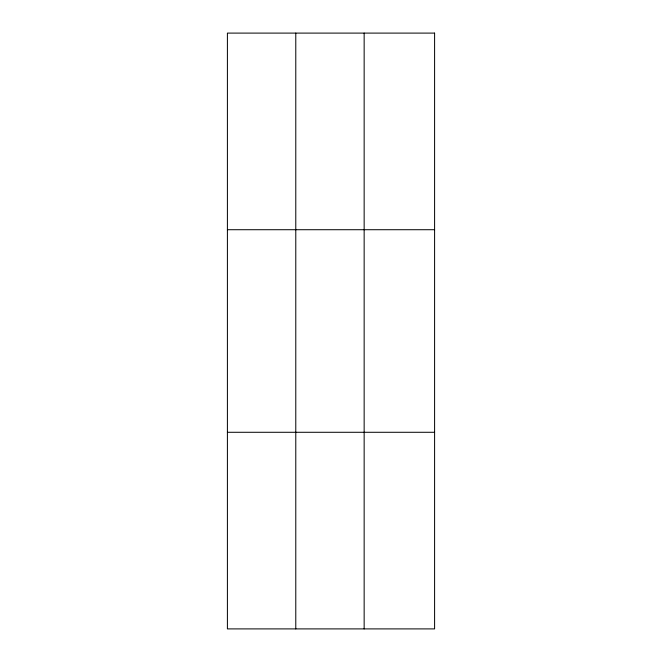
<?xml version="1.0" encoding="UTF-8"?>
<svg xmlns="http://www.w3.org/2000/svg" width="662" height="662" viewBox="0 0 662 662"><rect width="100%" height="100%" fill="white"/><g stroke="black" fill="none" stroke-linecap="round" stroke-linejoin="round"><path stroke-width="0.99" d="M295.782 628.9L295.782 33.1M364.15 628.9L364.15 33.1M227.405 229.714L434.595 229.714M227.405 432.286L434.595 432.286M434.595 33.1L434.595 628.9L227.405 628.9L227.405 33.1L434.595 33.1"/></g></svg>
